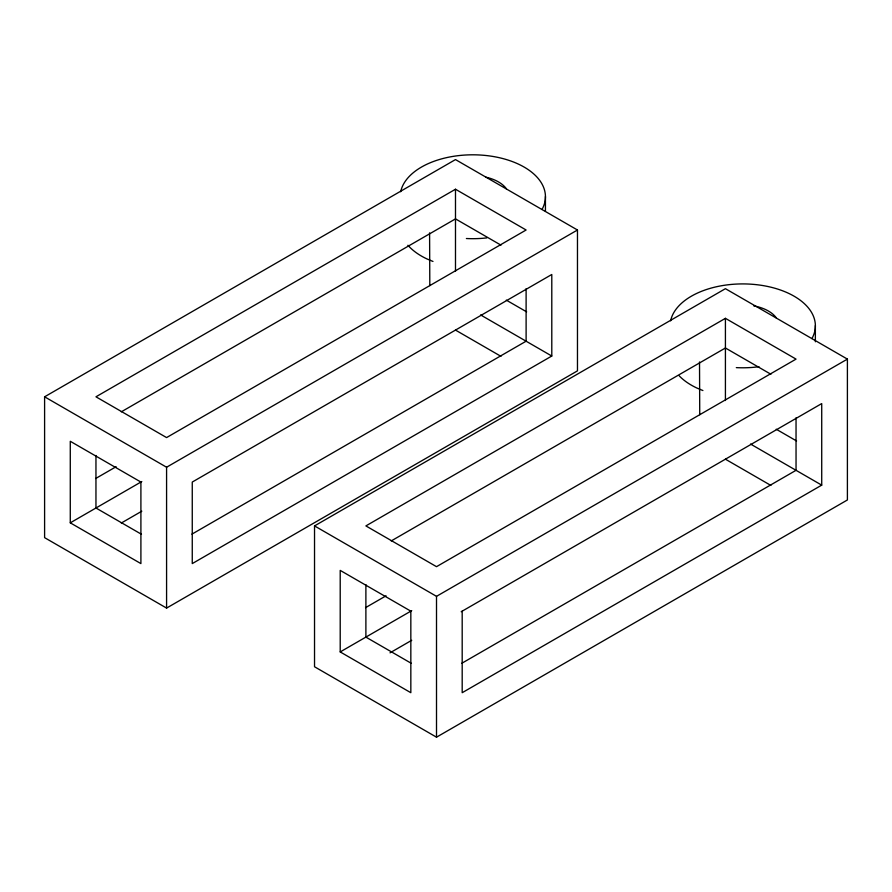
<?xml version="1.0" encoding="UTF-8"?>
<svg xmlns="http://www.w3.org/2000/svg" width="892" height="892" viewBox="0 0 892 892"><rect width="100%" height="100%" fill="white"/><g stroke="black" fill="none" stroke-linecap="round" stroke-linejoin="round"><path stroke-width="1.34" d="M44.6 396.806L455.489 159.579L577.47 230.002L577.47 370.86L166.581 608.088L44.6 537.653L44.6 396.806L166.581 467.23L577.47 230.002M455.489 189.238L95.957 396.806L166.581 437.582L526.113 230.002L455.489 189.238L455.489 271.413M121.301 411.825L455.489 218.886L500.969 245.144M95.611 478.547L116.127 466.706M70.278 522.835L140.903 563.599L140.903 482.059L70.278 441.284L70.278 522.835L141.806 481.535M121.301 523.035L141.806 511.194M191.914 534.152L526.113 341.201L526.113 288.685M551.791 356.031L192.259 563.599L192.259 482.059L551.791 274.491L551.791 356.031L480.621 314.943M314.53 525.912L725.419 288.685L847.4 359.108L847.4 499.966L436.511 737.182L314.53 666.759L314.53 525.912L436.511 596.335L847.4 359.108M725.419 318.332L365.887 525.912L436.511 566.676L796.043 359.108L725.419 318.332L725.419 400.508M391.231 540.931L725.419 347.992L770.9 374.25M365.542 607.653L386.058 595.811M340.209 651.929L410.833 692.705L410.833 611.165L340.209 570.389L340.209 651.929L411.736 610.641M390.016 652.832L411.736 640.289M461.197 611.734L821.722 403.585L821.722 485.137L462.19 692.705L462.19 611.165M461.844 663.258L796.043 470.307L796.043 417.791M432.977 261.445L426.822 258.87A72.631 41.935 0 0 1 407.923 245.267M702.907 390.551L696.752 387.975A72.631 41.935 0 0 1 679.28 375.922M776.23 429.219L796.578 440.971M506.299 300.125L526.648 311.865M750.551 444.049L821.722 485.137M725.419 459.19L770.9 485.449M455.489 330.085L500.969 356.343M411.379 663.369L365.887 637.111L365.887 584.583M141.449 534.263L95.957 508.005L95.957 455.478M699.741 414.713L699.518 361.974M429.81 285.607L429.587 232.868M815.366 325.602L815.366 341.781M545.436 196.508L545.436 211.326M436.511 596.335L436.511 737.182M166.581 467.23L166.581 608.088M400.686 191.735A72.631 41.935 0 0 1 488.225 155.765A72.631 41.935 0 0 1 542.013 209.475M486.82 237.896A72.631 41.935 0 0 1 466.382 238.521M485.973 177.207A36.316 20.973 0 0 1 506.489 188.914M670.617 320.841A72.631 41.935 0 0 1 758.155 284.871A72.631 41.935 0 0 1 811.943 338.581M758.992 366.723A72.631 41.935 0 0 1 736.313 367.627M753.751 305.867A36.316 20.973 0 0 1 776.419 318.02"/></g></svg>
